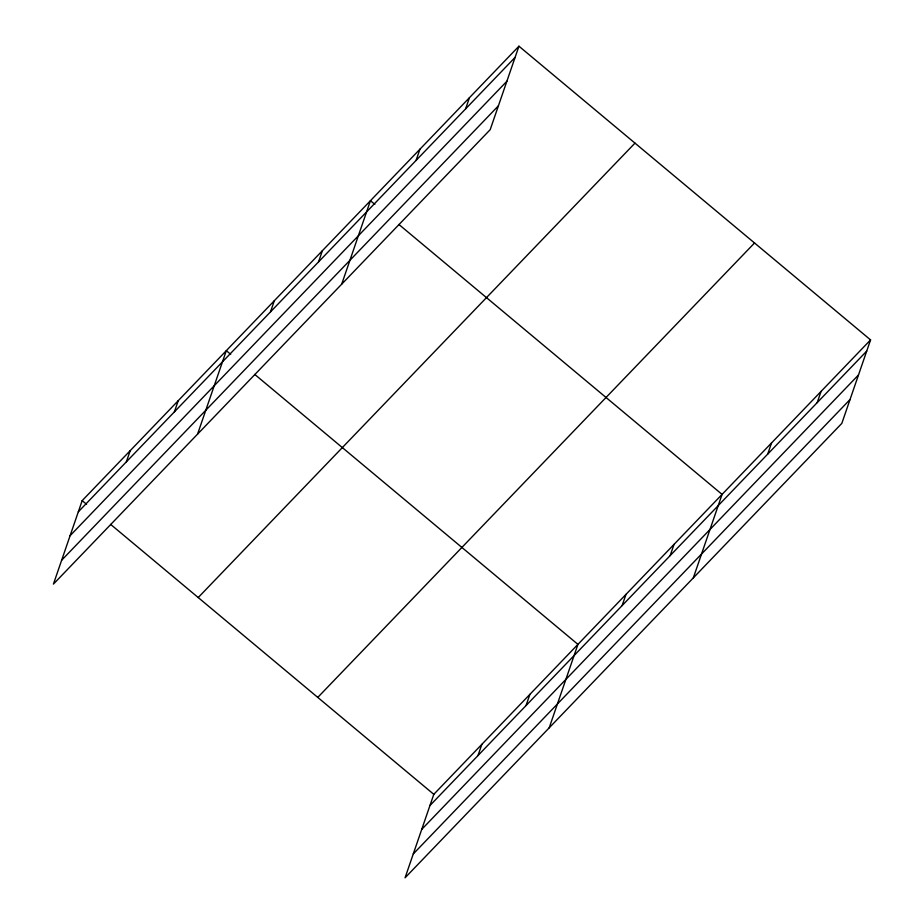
<?xml version="1.0" encoding="UTF-8"?>
<svg xmlns="http://www.w3.org/2000/svg" width="924" height="924" viewBox="0 0 924 924"><rect width="100%" height="100%" fill="white"/><g stroke="black" fill="none" stroke-linecap="round" stroke-linejoin="round"><path stroke-width="1.39" d="M518.942 46.2L82.178 500.623L53.43 584.095L490.194 129.672L518.942 46.2L870.57 339.905L841.822 423.377L405.058 877.8L433.806 794.328L870.57 339.905M126.357 461.838L130.215 450.635M174.405 411.85L178.263 400.646M197.563 434.13L226.311 350.658L230.688 354.319M270.489 311.885L274.347 300.681M318.537 261.896L322.395 250.693M341.695 284.176L370.443 200.704L374.821 204.366M416.077 160.406L419.935 149.203M465.581 108.905L469.438 97.701M477.985 755.543L481.843 744.34M526.033 705.555L529.891 694.351M549.191 727.846L577.939 644.375L254.77 374.439M622.118 605.59L625.975 594.386M670.166 555.601L674.023 544.398M693.323 577.881L722.071 494.409L398.902 224.474M767.705 454.111L771.563 442.908M817.209 402.61L821.066 391.406M78.321 511.827L515.084 57.404M70.109 535.677L506.872 81.254M61.642 560.244L498.406 105.821M198.21 597.551L634.973 143.128M317.764 697.401L754.527 242.989M429.949 805.532L866.712 351.108M421.737 829.382L858.5 374.959M413.271 853.949L850.034 399.526M82.178 500.623L86.556 504.285M110.637 524.393L433.806 794.328"/></g></svg>
